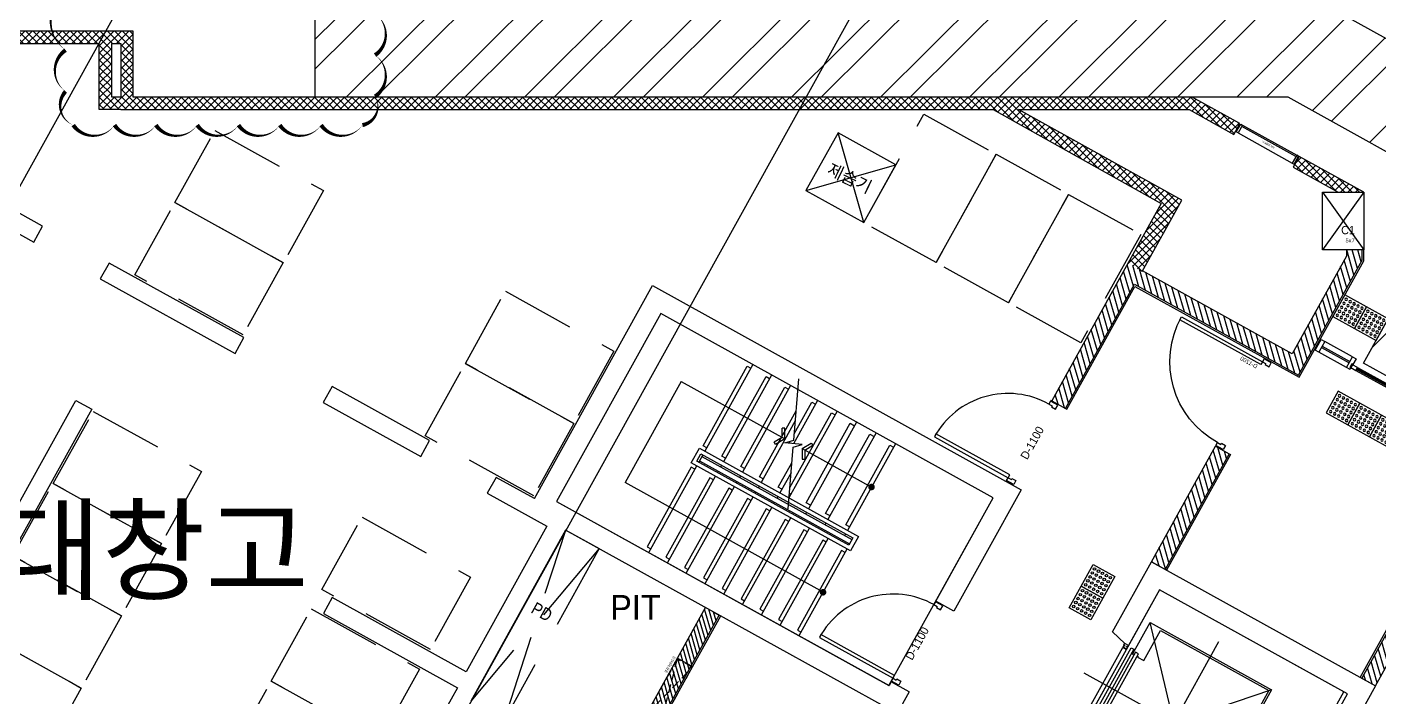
# Model space of a CAD drawing. Header units: millimetres. Extents: x -21000 to 567700, y 435000 to 850800.
# Drawn here: x 410291 to 426651, y 669876 to 677991 of the extents above; entities that cross this region are included whole.
import ezdxf
from ezdxf.enums import TextEntityAlignment as Align
from ezdxf.xclip import XClip

# ---------------------------------------------------------------- set-up
doc = ezdxf.new("R2010")
doc.units = ezdxf.units.MM
doc.header["$LTSCALE"] = 700
doc.header["$XCLIPFRAME"] = 2
for name, pattern in [('AB_Pbase$0$CENTER2', [1.125, 0.75, -0.125, 0.125, -0.125]), ('AB_Pbase$0$HID', [2.3, 1.5, -0.8]), ('AB_Pbase$0$주차장기둥$0$CEN', [62, 60, -1, 0, -1]), ('AUDIT_D_190513103822-5', [2.3, 1.5, -0.8]), ('HIDDEN', [9.525, 6.35, -3.175])]:
    doc.linetypes.add(name, pattern=pattern)
doc.layers.get('0').update_dxf_attribs({"color": 2})
doc.layers.get('Defpoints').update_dxf_attribs({"color": 171})
for name, color, linetype, plot in [('AB_Pbase$0$@지하주차장제외할면적', 210, 'Continuous', False), ('AB_Pbase$0$Defponts', 161, 'Continuous', False), ('AB_Pbase$0$주차장기둥$0$DEFPOINT', 247, 'Continuous', False)]:
    doc.layers.add(name, color=color, linetype=linetype, plot=plot)
for name, color, linetype in [('AB_Pbase$0$DOOR', 4, 'Continuous'), ('AB_Pbase$0$ELE4', 4, 'Continuous'), ('AB_Pbase$0$ELE6', 6, 'Continuous'), ('AB_Pbase$0$ELE8', 8, 'Continuous'), ('AB_Pbase$0$ELE9', 9, 'Continuous'), ('AB_Pbase$0$elev', 6, 'Continuous'), ('AB_Pbase$0$FIN', 6, 'Continuous'), ('AB_Pbase$0$HAT-BR', 5, 'Continuous'), ('AB_Pbase$0$LEAD', 7, 'Continuous'), ('AB_Pbase$0$void', 1, 'AB_Pbase$0$HID'), ('AB_Pbase$0$VOID2', 9, 'AB_Pbase$0$CENTER2'), ('AB_Pbase$0$W3', 6, 'Continuous'), ('AB_Pbase$0$WAL', 3, 'Continuous'), ('AB_Pbase$0$WID', 4, 'Continuous'), ('AB_Pbase$0$WIN', 4, 'Continuous'), ('AB_Pbase$0$WIN1', 1, 'Continuous'), ('AB_Pbase$0$경량벽체 세대창고', 4, 'HIDDEN'), ('AB_Pbase$0$경량벽체 세대창고 모듈', 4, 'HIDDEN'), ('AB_Pbase$0$설비사이즈', 4, 'AUDIT_D_190513103822-5'), ('AB_Pbase$0$점자블럭', 5, 'Continuous'), ('AB_Pbase$0$제습기(세대창고)', 6, 'Continuous'), ('AB_Pbase$0$주차-장애인', 8, 'Continuous'), ('AB_Pbase$0$주차장기둥$0$CEN_P', 244, 'AB_Pbase$0$주차장기둥$0$CEN')]:
    doc.layers.add(name, color=color, linetype=linetype)
doc.styles.add('AB_Pbase$0$돋움', font='')
doc.styles.add('AB_Pbase$0$맑은 고딕', font='')
doc.styles.add('AB_Pbase$0$맑은고딕', font='malgun.ttf')
doc.styles.add('AB_Pbase$0$주차장기둥$0$맑은 고딕', font='')
doc.styles.get('AB_Pbase$0$돋움').set_extended_font_data('Dotum')
doc.styles.get('AB_Pbase$0$맑은 고딕').set_extended_font_data('Dotum')
doc.styles.get('AB_Pbase$0$주차장기둥$0$맑은 고딕').set_extended_font_data('Dotum')

# ---------------------------------------------------------------- blocks, each defined once
blk = doc.blocks.new('AB_Pbase$0$점자블럭')
at = {"layer": 'AB_Pbase$0$점자블럭', "extrusion": (0, 0, -1)}
blk.add_lwpolyline([(0, 0), (300, 0), (300, 300), (0, 300)], close=True, dxfattribs=at)
at = {"layer": 'AB_Pbase$0$점자블럭', "color": 250}
for centre in [(-260, 260), (-260, 205), (-260, 150), (-205, 260), (-205, 205), (-205, 150), (-150, 260), (-150, 205), (-150, 150), (-95, 260), (-95, 205), (-95, 150), (-40, 260), (-40, 205), (-40, 150), (-260, 95), (-260, 40), (-205, 95), (-205, 40), (-150, 95), (-150, 40), (-95, 95), (-95, 40), (-40, 95), (-40, 40)]:
    blk.add_circle(centre, 15, dxfattribs=at)
blk = doc.blocks.new('AB_Pbase$0$자동문 24', base_point=(261519, 88963))
at = {"layer": 'AB_Pbase$0$Defponts'}
for p, q in [((259617, 88218), (259617, 88068)), ((262037, 88218), (262037, 88068)), ((262037, 88218), (262037, 88068))]:
    blk.add_line(p, q, dxfattribs=at)
at = {"layer": 'AB_Pbase$0$ELE9'}
for p, q in [((260062, 88218), (259677, 88218)), ((261082, 88183), (261897, 88183)), ((260062, 88068), (259677, 88068)), ((260177, 88133), (261012, 88133)), ((260177, 88093), (261012, 88093)), ((261082, 88143), (261897, 88143))]:
    blk.add_line(p, q, dxfattribs=at)
at = {"layer": 'AB_Pbase$0$WIN'}
for p, q in [((259677, 88153), (260062, 88153)), ((259677, 88133), (260062, 88133)), ((261012, 88119), (260177, 88119)), ((261012, 88107), (260177, 88107)), ((261012, 88106), (261012, 88125)), ((261082, 88151), (261082, 88170)), ((261897, 88169), (261082, 88169)), ((261897, 88157), (261082, 88157)), ((261897, 88151), (261897, 88170))]:
    blk.add_line(p, q, dxfattribs=at)
for points in [[(259677, 88068), (259627, 88068), (259627, 88218), (259677, 88218)], [(260112, 88138), (260097, 88138), (260097, 88088), (260112, 88088), (260112, 88068), (260062, 88068), (260062, 88218), (260112, 88218)], [(261897, 88143), (261967, 88143), (261967, 88183), (261897, 88183)], [(261977, 88218), (262027, 88218), (262027, 88068), (261977, 88068)], [(261012, 88093), (261082, 88093), (261082, 88133), (261012, 88133)]]:
    blk.add_lwpolyline(points, close=True, dxfattribs=at)
for points in [[(261082, 88143), (261082, 88183), (261012, 88183), (261012, 88143), (261082, 88143)], [(260177, 88093), (260177, 88133), (260107, 88133), (260107, 88093), (260177, 88093)]]:
    blk.add_lwpolyline(points, dxfattribs=at)
at = {"layer": 'AB_Pbase$0$점자블럭', "xscale": -1.000000000000001, "rotation": 179.9999999831855}
for p in [(259917, 88828), (260217, 88828), (260412, 87768), (260712, 87768), (261012, 87768)]:
    blk.add_blockref('AB_Pbase$0$점자블럭', p, dxfattribs=at)
blk = doc.blocks.new('AB_Pbase$0$Door_s_1300', base_point=(595997, -11083))
at = {"layer": 'AB_Pbase$0$Defponts'}
for p, q in [((595987, -11083), (595987, -10983)), ((597207, -11083), (597207, -10983))]:
    blk.add_line(p, q, dxfattribs=at)
at = {"layer": 'AB_Pbase$0$WIN'}
for points in [[(596037, -10983), (596077, -10983), (596077, -9863), (596037, -9863)], [(596052, -11028), (596052, -11083), (595997, -11083), (595997, -10983), (596037, -10983), (596037, -11028)], [(597142, -11028), (597142, -11083), (597197, -11083), (597197, -10983), (597157, -10983), (597157, -11028)]]:
    blk.add_lwpolyline(points, close=True, dxfattribs=at)
at = {"layer": 'AB_Pbase$0$WIN1'}
blk.add_arc((596037, -10983), 1120, 0, 90, dxfattribs=at)
at = {"layer": 'AB_Pbase$0$Defponts', "style": 'AB_Pbase$0$돋움'}
blk.add_text('D-1200', height=50, rotation=90, dxfattribs=at).set_placement((596124, -10844), align=Align.MIDDLE)
blk = doc.blocks.new('AB_Pbase$0$arrow1')
for p, q in [((0, 0), (0.286, 0.501)), ((0, 0), (0.286, -0.501)), ((0.165, 0), (0.41, 0.429)), ((0.165, 0), (0.41, -0.429)), ((0.286, 0.501), (0.41, 0.43)), ((0.286, -0.501), (0.41, -0.43))]:
    blk.add_line(p, q)
blk = doc.blocks.new('AB_Pbase$0$stair-지하1층_(참없음)')
at = {"layer": 'AB_Pbase$0$ELE4'}
for p, q in [((-3355, 2600), (-3355, 1400)), ((-3095, 2600), (-3095, 1400)), ((-2835, 2600), (-2835, 1400)), ((-2575, 2600), (-2575, 1400)), ((-2315, 2600), (-2315, 1400)), ((-2055, 2600), (-2055, 1400)), ((-1795, 2600), (-1795, 1400)), ((-1535, 2600), (-1535, 1400)), ((-1275, 2600), (-1275, 1400)), ((-1275, 1330), (-3350, 1330)), ((-3095, 1350), (-3095, 1330)), ((-2835, 1350), (-2835, 1330)), ((-2575, 1350), (-2575, 1330)), ((-2315, 1350), (-2315, 1330)), ((-2055, 1350), (-2055, 1330)), ((-1795, 1350), (-1795, 1330)), ((-1535, 1350), (-1535, 1330)), ((-1275, 1250), (-1275, 1350)), ((-1275, 1270), (-3350, 1270)), ((-3250, 1250), (-3250, 1270)), ((-3250, 0), (-3250, 1200)), ((-2980, 1250), (-2980, 1270)), ((-2980, 0), (-2980, 1200)), ((-2710, 1250), (-2710, 1270)), ((-2710, 0), (-2710, 1200)), ((-2440, 0), (-2440, 1200)), ((-2315, 1250), (-2315, 1270)), ((-2315, 920), (-2315, 1200)), ((-2055, 1250), (-2055, 1270)), ((-2055, 347), (-2055, 1200)), ((-1795, 1250), (-1795, 1270)), ((-1795, 0), (-1795, 1200)), ((-1535, 1250), (-1535, 1270)), ((-1535, 0), (-1535, 1200)), ((-1275, 0), (-1275, 1200)), ((-2170, 0), (-2170, 600))]:
    blk.add_line(p, q, dxfattribs=at)
at = {"layer": 'AB_Pbase$0$ELE6'}
for points in [[(-3355, 1450), (-3305, 1450), (-3305, 2550), (-3355, 2550)], [(-3095, 1450), (-3045, 1450), (-3045, 2550), (-3095, 2550)], [(-2835, 1450), (-2785, 1450), (-2785, 2550), (-2835, 2550)], [(-2575, 1450), (-2525, 1450), (-2525, 2550), (-2575, 2550)], [(-2315, 1450), (-2265, 1450), (-2265, 2550), (-2315, 2550)], [(-2055, 1450), (-2005, 1450), (-2005, 2550), (-2055, 2550)], [(-1795, 1450), (-1745, 1450), (-1745, 2550), (-1795, 2550)], [(-1535, 1450), (-1485, 1450), (-1485, 2550), (-1535, 2550)], [(-1275, 1450), (-1225, 1450), (-1225, 2550), (-1275, 2550)], [(-3250, 1150), (-3200, 1150), (-3200, 50), (-3250, 50)], [(-2980, 1150), (-2920, 1150), (-2920, 50), (-2980, 50)], [(-2710, 1150), (-2650, 1150), (-2650, 50), (-2710, 50)], [(-2440, 1150), (-2419, 1150)], [(-2315, 1150), (-2265, 1150), (-2265, 809)], [(-2055, 1150), (-2005, 1150), (-2005, 236)], [(-1795, 1150), (-1745, 1150), (-1745, 50), (-1795, 50)], [(-1535, 1150), (-1485, 1150), (-1485, 50), (-1535, 50)], [(-1275, 1150), (-1225, 1150), (-1225, 50), (-1275, 50)], [(-2390, 1085), (-2390, 50), (-2440, 50)], [(-2120, 621), (-2120, 594)], [(-2120, 491), (-2120, 50), (-2170, 50)]]:
    blk.add_lwpolyline(points, dxfattribs=at)
for points in [[(-1200, 1200), (-3400, 1200), (-3400, 1400), (-1200, 1400)], [(-1250, 1250), (-3350, 1250), (-3350, 1350), (-1250, 1350)]]:
    blk.add_lwpolyline(points, close=True, dxfattribs=at)
at = {"layer": 'AB_Pbase$0$LEAD'}
for p, q in [((-3355, 2000), (-615, 2000)), ((-615, 600), (-615, 2000)), ((-2290, 600), (-3250, 600)), ((-615, 600), (-2050, 600))]:
    blk.add_line(p, q, dxfattribs=at)
at = {"layer": 'AB_Pbase$0$LEAD', "const_width": 39.5}
for points in [[(-3355, 1980, -1), (-3355, 2020, -1)], [(-3250, 580, -1), (-3250, 620, -1)]]:
    blk.add_lwpolyline(points, format="xyb", close=True, dxfattribs=at)
at = {"layer": 'AB_Pbase$0$LEAD'}
blk.add_lwpolyline([(-2496, 1320), (-2188, 638), (-2268, 558), (-2072, 642), (-2152, 562), (-1844, -120)], dxfattribs=at)
at = {"layer": 'Defpoints'}
blk.add_lwpolyline([(-4600, 2600), (-4600, 0), (0, 0), (0, 2600)], close=True, dxfattribs=at)
at = {"layer": 'AB_Pbase$0$LEAD', "xscale": 225, "yscale": 225, "zscale": 225, "rotation": 180.0000000066403}
blk.add_blockref('AB_Pbase$0$arrow1', (-2290, 600), dxfattribs=at)
at = {"layer": 'AB_Pbase$0$LEAD', "extrusion": (0, 0, -1), "xscale": 225, "yscale": 225, "zscale": -225, "rotation": 179.9999999933595}
blk.add_blockref('AB_Pbase$0$arrow1', (2050, 600), dxfattribs=at)
blk = doc.blocks.new('AB_Pbase$0$Door_s_1100')
at = {"layer": 'AB_Pbase$0$Defponts'}
for p, q in [((-10, 0), (-10, 100)), ((1110, 0), (1110, 100))]:
    blk.add_line(p, q, dxfattribs=at)
at = {"layer": 'AB_Pbase$0$WIN'}
for points in [[(40, 100), (80, 100), (80, 1120), (40, 1120)], [(55, 55), (55, 0), (0, 0), (0, 100), (40, 100), (40, 55)], [(1045, 55), (1045, 0), (1100, 0), (1100, 100), (1060, 100), (1060, 55)]]:
    blk.add_lwpolyline(points, close=True, dxfattribs=at)
at = {"layer": 'AB_Pbase$0$WIN1'}
blk.add_arc((40, 100), 1020, 0, 90, dxfattribs=at)
at = {"layer": 'AB_Pbase$0$Defponts', "style": 'AB_Pbase$0$돋움'}
blk.add_text('D-1100', height=100, dxfattribs=at).set_placement((550, 50), align=Align.MIDDLE)
blk = doc.blocks.new('AB_Pbase$0$20160212_34980', base_point=(54476081, -70515734))
at = {"layer": 'AB_Pbase$0$WIN', "rotation": 125.1554939794611}
blk.add_blockref('AB_Pbase$0$Door_s_1100', (54476081, -70515734), dxfattribs=at)
blk = doc.blocks.new('AB_Pbase$0$ELEV-24', base_point=(816331, 389936))
at = {"layer": 'AB_Pbase$0$Defponts'}
blk.add_lwpolyline([(817656, 392486), (817656, 389936), (815006, 389936), (815006, 392486)], close=True, dxfattribs=at)
at = {"layer": 'AB_Pbase$0$elev'}
for p, q in [((816331, 391553), (816331, 392794)), ((815801, 392536), (815776, 392536)), ((815801, 392486), (815776, 392486)), ((816831, 392536), (815831, 392536)), ((816831, 392486), (815831, 392486)), ((816861, 392536), (816886, 392536)), ((816861, 392486), (816886, 392486)), ((815406, 390712), (817256, 392394)), ((817256, 390712), (815406, 392394)), ((816331, 392407), (816331, 392447)), ((816331, 392332), (816331, 392372)), ((816331, 391553), (815206, 391553)), ((816331, 391553), (816331, 390312)), ((816331, 391553), (817456, 391553)), ((816881, 390547), (815746, 390547)), ((815846, 390472), (815846, 390622)), ((816816, 390622), (816816, 390472))]:
    blk.add_line(p, q, dxfattribs=at)
for points in [[(815804, 392489), (815828, 392489), (815828, 392533), (815804, 392533), (815804, 392521), (815801, 392521), (815801, 392536), (815831, 392536), (815831, 392486), (815801, 392486), (815801, 392501), (815804, 392501)], [(816858, 392489), (816834, 392489), (816834, 392533), (816858, 392533), (816858, 392521), (816861, 392521), (816861, 392536), (816831, 392536), (816831, 392486), (816861, 392486), (816861, 392501), (816858, 392501)], [(815786, 392407), (816876, 392407), (816876, 392447), (815786, 392447)], [(816866, 392372), (816866, 392332), (815806, 392332), (815806, 392372)], [(815906, 390472), (815906, 390622), (816756, 390622), (816756, 390472)]]:
    blk.add_lwpolyline(points, close=True, dxfattribs=at)
for points in [[(815836, 392382), (815846, 392382), (815846, 392394), (815406, 392394), (815406, 390712), (817256, 390712), (817256, 392394), (816816, 392394), (816816, 392382), (816826, 392382), (816816, 392382)], [(815836, 392322), (815846, 392322), (815846, 392237), (815431, 392237), (815431, 390737), (817231, 390737), (817231, 392237), (816816, 392237), (816816, 392322), (816826, 392322)]]:
    blk.add_lwpolyline(points, dxfattribs=at)
at = {"layer": 'Defpoints'}
for p, q in [((815776, 392536), (815726, 392736)), ((816886, 392536), (816936, 392736)), ((815776, 392486), (815776, 392536)), ((816886, 392536), (816886, 392486))]:
    blk.add_line(p, q, dxfattribs=at)
at = {"layer": 'AB_Pbase$0$Defponts', "style": 'AB_Pbase$0$돋움'}
blk.add_text('24인승', height=75, rotation=180, dxfattribs=at).set_placement((816331, 391553), align=Align.MIDDLE)
blk = doc.blocks.new('AB_Pbase$0$co_110_1_b1_1')
at = {"layer": 'AB_Pbase$0$HAT-BR'}
h = blk.add_hatch(dxfattribs=at)
h.set_pattern_fill('ANSI31', color=256, scale=15)
h.set_pattern_definition([(45, (-400336.016, 264024.476), (-33.6759605, 33.6759605), [])])
h.paths.add_polyline_path([(-2620, 7110), (-1960, 7110), (-1960, 5870), (-2060, 5870), (-2060, 4820), (-3030, 4820), (-3030, 4630), (-2060, 4630), (-2060, 2640), (-250, 2640), (-250, 2830), (-1870, 2830), (-1870, 7110), (-250, 7110), (-250, 7300), (-1250, 7300), (-1250, 7300), (-2620, 7300)])
at = {"layer": 'AB_Pbase$0$void'}
for p, q in [((-2620, 8770), (-250, 9235)), ((-250, 8770), (-2620, 9235)), ((-250, 8770), (-2620, 8770)), ((-1960, 7110), (-3030, 5870)), ((-2837, 6870), (-2060, 5870)), ((-3030, 4630), (-1960, 2100)), ((-2060, 4630), (-2936, 2340)), ((-1960, 2100), (-1960, 2740)), ((-2620, 2100), (-1960, 2100)), ((-250, 415), (-2620, 415)), ((-2620, 415), (-250, -50)), ((-250, 415), (-2620, -50))]:
    blk.add_line(p, q, dxfattribs=at)
at = {"layer": 'AB_Pbase$0$VOID2', "ltscale": 3}
for p, q in [((-2060, 4820), (-3030, 5690)), ((-2060, 5690), (-3030, 4820))]:
    blk.add_line(p, q, dxfattribs=at)
at = {"layer": 'AB_Pbase$0$W3'}
for p, q in [((-1850, 7090), (-250, 7090)), ((-1850, 7090), (-1850, 2850)), ((-250, 2850), (-1850, 2850))]:
    blk.add_line(p, q, dxfattribs=at)
at = {"layer": 'AB_Pbase$0$WAL', "color": 192}
blk.add_line((-250, 9235), (-250, 8770), dxfattribs=at)
at = {"layer": 'AB_Pbase$0$WAL'}
for p, q in [((-2620, 7300), (-250, 7300)), ((-2620, 7110), (-1960, 7110)), ((-1870, 7110), (-1870, 2830)), ((-1870, 7110), (-250, 7110)), ((-2060, 5870), (-2060, 4820)), ((-2060, 5870), (-2060, 5870)), ((-3030, 4820), (-2060, 4820)), ((-3030, 4630), (-2060, 4630)), ((-2060, 4630), (-2060, 2640)), ((-250, 2830), (-1870, 2830)), ((-250, 2640), (-2060, 2640))]:
    blk.add_line(p, q, dxfattribs=at)
blk.add_lwpolyline([(-2060, 5870), (-1960, 5870), (-1960, 7110)], dxfattribs=at)
for p in [(2180, 3150), (2480, 3150)]:
    blk.add_blockref('AB_Pbase$0$점자블럭', p)
at = {"xscale": -1, "rotation": 359.9999999999996}
blk.add_blockref('AB_Pbase$0$ELEV-24', (1275, 50), dxfattribs=at)
at = {"layer": 'AB_Pbase$0$WID', "extrusion": (0, 0, -1), "xscale": -1.000000000000001, "zscale": -1.000000000000001, "rotation": 0.0219042540244672}
blk.add_blockref('AB_Pbase$0$Door_s_1100', (-60, 4800), dxfattribs=at)
at = {"layer": 'AB_Pbase$0$Defponts', "style": 'AB_Pbase$0$돋움', "width": 0.9}
for s, p in [('PD', (-1256, 9007)), ('EPS/TPS', (-2422, 6600)), ('ST', (-2520, 5195)), ('AV/PD', (-2472, 3429)), ('PD', (-1256, 165))]:
    blk.add_text(s, height=150, rotation=269.9781, dxfattribs=at).set_placement(p, align=Align.MIDDLE)
at = {"layer": 'AB_Pbase$0$Defponts', "style": 'AB_Pbase$0$돋움'}
for p in [(-940, 8237), (-1795, 1367)]:
    blk.add_text('PIT', height=300, rotation=298.9781, dxfattribs=at).set_placement(p)
blk = doc.blocks.new('AB_Pbase$0$CON-110-B2F')
for p, q in [((-4935, 11310), (-5155, 11310)), ((-5155, 11310), (-5155, 9455)), ((-4935, 9455), (-4935, 11310)), ((-2700, 10280), (-2920, 10280)), ((-2920, 10280), (-2920, 9455)), ((-2700, 9750), (-2700, 10280)), ((-2700, 9750), (250, 9750)), ((250, 9750), (250, 4650)), ((0, 9500), (-2600, 9500)), ((-2600, 9500), (-2600, 4900)), ((0, 4900), (0, 9500)), ((-5155, 9455), (-5470, 9455)), ((-2920, 9455), (-4935, 9455)), ((-2850, 9235), (-5220, 9235)), ((-2850, 4650), (-2850, 9235)), ((-2550, 4900), (-2600, 4900)), ((-2550, 4650), (-2550, 4900)), ((-1430, 4900), (0, 4900)), ((-1430, 4650), (-1430, 4900)), ((-2550, 4650), (-2850, 4650)), ((250, 4650), (-1430, 4650)), ((-770, 2650), (-720, 2850)), ((-720, 2850), (250, 2850)), ((250, 2850), (250, -250)), ((-770, 2600), (-770, 2650)), ((0, 2600), (-770, 2600)), ((0, 0), (0, 2600)), ((-2600, 0), (0, 0)), ((250, -250), (-2700, -250))]:
    blk.add_line(p, q)
for points in [[(-2700, 17460), (-2920, 17460), (-2920, 16555), (-2700, 16555)], [(-2700, 15635), (-2920, 15635), (-2920, 13770), (-2700, 13770)], [(-7360, 15180), (-4350, 15180), (-4350, 14960), (-7360, 14960)], [(-2700, 12550), (-2920, 12550), (-2920, 11200), (-2700, 11200)]]:
    blk.add_lwpolyline(points, close=True)
blk = doc.blocks.new('AB_Pbase$0$CON-110-B1F')
at = {"rotation": 359.9999999999998}
blk.add_blockref('AB_Pbase$0$CON-110-B2F', (0, 0), dxfattribs=at)
blk = doc.blocks.new('AB_Pbase$0$지하1층 동골조')
at = {"rotation": 60.99999813643059}
blk.add_blockref('AB_Pbase$0$CON-110-B1F', (279323, 29949), dxfattribs=at)
blk = doc.blocks.new('AB_Pbase$0$조적점검800')
at = {"layer": 'AB_Pbase$0$설비사이즈', "linetype": 'Continuous'}
for p, q in [((785, 110), (35, 110)), ((785, 0), (35, 0))]:
    blk.add_line(p, q, dxfattribs=at)
for points in [[(35, 110), (10, 110), (10, 0), (35, 0)], [(785, 0), (35, 0), (35, 20), (785, 20)], [(785, 110), (810, 110), (810, 0), (785, 0)]]:
    blk.add_lwpolyline(points, close=True, dxfattribs=at)
at = {"layer": 'Defpoints', "linetype": 'Continuous'}
for p, q in [((0, 110), (0, 0)), ((820, 110), (820, 0))]:
    blk.add_line(p, q, dxfattribs=at)
at = {"layer": 'Defpoints', "linetype": 'Continuous', "style": 'AB_Pbase$0$맑은고딕', "text_generation_flag": 4}
blk.add_text('조적점검 800', height=21, rotation=180, dxfattribs=at).set_placement((398, 56), align=Align.MIDDLE_CENTER)
blk = doc.blocks.new('AB_Pbase$0$세대창고')
at = {"layer": 'AB_Pbase$0$경량벽체 세대창고', "ltscale": 0.2}
blk.add_lwpolyline([(-290837, 78445), (-291837, 78445), (-291837, 79945), (-290837, 79945)], close=True, dxfattribs=at)
blk = doc.blocks.new('AB_Pbase$0$제습기(세대창고)')
at = {"layer": 'AB_Pbase$0$제습기(세대창고)', "color": 6, "ltscale": 0.2}
for p, q in [((0, 0), (800, 800)), ((0, 800), (800, 0))]:
    blk.add_line(p, q, dxfattribs=at)
blk.add_lwpolyline([(0, 0), (800, 0), (800, 800), (0, 800)], close=True, dxfattribs=at)
at = {"layer": 'AB_Pbase$0$Defponts', "ltscale": 0.2, "style": 'AB_Pbase$0$돋움'}
blk.add_text('제습기', height=150, rotation=273.209, dxfattribs=at).set_placement((298, 688))
blk = doc.blocks.new('AB_Pbase$0$0228_REV.')
at = {"layer": 'AB_Pbase$0$경량벽체 세대창고 모듈'}
for p, rotation in [((840987, 358611), 330.9999981364537), ((826842, 785436), 60.99999813622163), ((841862, 358126), 330.9999981364537), ((842737, 357641), 330.9999981364537), ((826357, 784562), 60.99999813622163), ((409340, 350659), 240.9999981364545), ((408855, 349784), 240.9999981364545), ((825451, 781953), 60.97809292620947), ((824966, 781079), 60.97809292620947), ((407605, 347922), 240.9999981364545), ((824481, 780204), 60.97809292620947), ((406990, 346811), 240.9999981364545), ((823996, 779330), 60.97809292620947), ((406505, 345936), 240.9999981364545)]:
    blk.add_blockref('AB_Pbase$0$세대창고', p, dxfattribs=dict(at, rotation=rotation))
at = {"layer": 'AB_Pbase$0$제습기(세대창고)', "color": 6, "rotation": 60.99999825322722}
blk.add_blockref('AB_Pbase$0$제습기(세대창고)', (623772, 568706), dxfattribs=at)
blk = doc.blocks.new('AB_Pbase$0$주차장기둥$0$cen 2bl 지하')
at = {"layer": 'AB_Pbase$0$주차장기둥$0$CEN_P', "color": 5}
for p, q in [((53414, 167680), (53414, 259016)), ((61214, 186872), (61214, 258987))]:
    blk.add_line(p, q, dxfattribs=at)
blk = doc.blocks.new('AB_Pbase$0$주차장기둥$0$p기둥 5x7')
blk.add_lwpolyline([(-250, 350), (250, 350), (250, -350), (-250, -350)], close=True)
at = {"layer": 'AB_Pbase$0$주차장기둥$0$DEFPOINT'}
for p, q in [((250, 350), (-250, -350)), ((-250, 350), (250, -350))]:
    blk.add_line(p, q, dxfattribs=at)
at = {"layer": 'AB_Pbase$0$주차장기둥$0$DEFPOINT', "color": 6, "style": 'AB_Pbase$0$주차장기둥$0$맑은 고딕'}
for s, height, p in [('C1', 100, (-24, -160)), ('5x7', 50, (29, -259))]:
    blk.add_text(s, height=height, rotation=0, dxfattribs=at).set_placement(p)
blk = doc.blocks.new('AB_Pbase$0$주차장기둥')
for name, p, rotation in [('AB_Pbase$0$주차장기둥$0$cen 2bl 지하', (36992, -11667), 1.99999810188403), ('AB_Pbase$0$주차장기둥$0$p기둥 5x7', (96693, 216376), 30.99999996544385)]:
    blk.add_blockref(name, p, dxfattribs=dict(rotation=rotation))
blk = doc.blocks.new('AB_Pbase$0$실명')
at = {"layer": 'AB_Pbase$0$Defponts', "style": 'AB_Pbase$0$돋움'}
blk.add_text('세대창고', height=1000, rotation=359.9315, dxfattribs=at).set_placement((432206, -159181), align=Align.MIDDLE)
blk = doc.blocks.new('AB_Pbase$0$장애인주차구획통로_1')
at = {"layer": 'AB_Pbase$0$ELE8'}
h = blk.add_hatch(dxfattribs=at)
h.set_pattern_fill('ANSI32', color=256, scale=80)
h.set_pattern_definition([(45, (-28406.3, -694336.9), (-538.8154, 538.8154), []), (45, (-28047.1, -694336.9), (-538.8154, 538.8154), [])])
h.paths.add_polyline_path([(399791, -17291), (399791, -17291), (397455, -15996), (385374, -15996), (385374, -17196), (397144, -17196), (399209, -18341), (398059, -20416), (399109, -20998), (399887, -19594), (400455, -19909), (401037, -18860), (400469, -18544), (400841, -17873)])
at = {"layer": 'AB_Pbase$0$주차-장애인', "color": 6, "elevation": 0}
blk.add_lwpolyline([(400455, -19909), (399887, -19594), (399109, -20998), (398059, -20416), (399209, -18341), (397144, -17196), (385374, -17196), (385374, -15996), (397455, -15996), (400841, -17873), (400469, -18544), (401037, -18860), (400455, -19909), (399887, -19594)], dxfattribs=at)
blk = doc.blocks.new('AB_Pbase$0$A$C70305FF0')
at = {"layer": 'AB_Pbase$0$WIN1', "color": 1, "linetype": 'AB_Pbase$0$HID', "ltscale": 0.1}
for p, q in [((181, 615), (79, 431)), ((880, 227), (181, 615)), ((181, 615), (778, 44)), ((79, 431), (778, 44)), ((880, 227), (79, 431)), ((778, 44), (880, 227))]:
    blk.add_line(p, q, dxfattribs=at)
at = {"layer": 'Defpoints'}
for p, q in [((172, 620), (70, 436)), ((889, 222), (787, 39))]:
    blk.add_line(p, q, dxfattribs=at)
at = {"layer": 'Defpoints', "style": 'AB_Pbase$0$맑은 고딕', "oblique": 0, "width": 0.9}
blk.add_text('점검구(8x12)', height=30, rotation=331, dxfattribs=at).set_placement((809, 313), align=Align.MIDDLE_CENTER)
blk = doc.blocks.new('AB_Pbase')
at = {"layer": 'AB_Pbase$0$ELE8'}
h = blk.add_hatch(dxfattribs=at)
h.set_pattern_fill('NET', color=256, scale=20, angle=45)
h.set_pattern_definition([(45, (423786.61, 675028.52), (-44.90128, 44.90128), []), (135, (423786.61, 675028.52), (-44.90128, -44.90128), [])])
h.paths.add_polyline_path([(443130, 687050), (442586, 686069), (442717, 685996), (443261, 686978)])
h.paths.add_polyline_path([(441575, 685668), (441706, 685596), (441260, 684791), (441129, 684864)])
h.paths.add_polyline_path([(440577, 683867), (440708, 683794), (440116, 682727), (439985, 682800)])
h.paths.add_polyline_path([(439116, 691250), (439266, 691167), (439266, 689991), (439116, 689991)])
h.paths.add_polyline_path([(439116, 689141), (439266, 689141), (439266, 689291), (439116, 689291)])
h.paths.add_polyline_path([(439116, 688321), (439266, 688321), (439266, 684764), (440649, 683998), (440577, 683867), (439266, 684593), (439266, 681503), (440577, 683867), (439116, 681233), (439116, 684676)])
h.paths.add_polyline_path([(424896, 676690), (424969, 676821), (424392, 677141), (411576, 677141), (411576, 677941), (409017, 677941), (408934, 677791), (411166, 677791), (411166, 676991), (413566, 676991), (421981, 676991), (424014, 675852), (423612, 675125), (423787, 675029), (424267, 675895), (422290, 676991), (424353, 676991)])
h.paths.add_polyline_path([(425686, 676423), (425614, 676292), (426157, 675991), (426466, 675991)])
h.paths.add_polyline_path([(433766, 692161), (433916, 692161), (433916, 694841), (433766, 694841)])
h.paths.add_polyline_path([(433916, 690191), (433766, 690191), (433766, 689991), (433916, 689991)])
h.paths.add_polyline_path([(434449, 681392), (432655, 678156), (433836, 677502), (433763, 677371), (432451, 678098), (434317, 681465), (434266, 681493), (434266, 681665), (435702, 680869), (435629, 680738)])
h.paths.add_polyline_path([(429966, 676462), (430116, 676733), (430116, 682091), (432246, 682091), (432246, 682091), (432246, 682241), (429966, 682241)])
h.paths.add_polyline_path([(411316, 677141), (411426, 677141), (411426, 677791), (411316, 677791)], flags=16)
h.paths.add_polyline_path([(439266, 683423), (439116, 683423), (439116, 684243), (439266, 684243)], flags=17)
at = {"layer": 'AB_Pbase$0$HAT-BR'}
h = blk.add_hatch(dxfattribs=at)
h.set_pattern_fill('ANSI31', color=256, scale=20, angle=61)
h.paths.add_polyline_path([(422857, 673372), (423691, 674876), (425676, 673775), (426446, 675165), (426446, 675291), (426256, 675291), (426256, 675215), (425602, 674034), (423617, 675134), (422691, 673464)])
h = blk.add_hatch(dxfattribs=at)
h.set_pattern_fill('ANSI31', color=256, scale=20, angle=61)
h.set_pattern_definition([(105.999998, (-80010.085, 0), (-61.0401183, -17.50297), [])])
h.paths.add_polyline_path([(428589, 673584), (428729, 673838), (428563, 673930), (426442, 670104), (426608, 670012), (428496, 673418), (429695, 672754), (429787, 672920)])
h = blk.add_hatch(dxfattribs=at)
h.set_pattern_fill('ANSI31', color=256, scale=20, angle=61)
h.paths.add_polyline_path([(423897, 671515), (424672, 672914), (424839, 672822), (424063, 671422)])
at = {"layer": 'AB_Pbase$0$FIN', "elevation": 0}
for points in [[(422857, 673372), (422874, 673362), (423698, 674849), (425684, 673748), (426466, 675160), (426466, 675291)], [(424839, 672822), (424856, 672812), (424080, 671413)]]:
    blk.add_lwpolyline(points, dxfattribs=at)
at = {"layer": 'AB_Pbase$0$FIN'}
blk.add_lwpolyline([(426424, 670113), (428555, 673957), (428590, 673938)], dxfattribs=at)
at = {"layer": 'AB_Pbase$0$WAL'}
for p, q in [((411166, 676991), (411166, 677791)), ((411316, 677141), (411316, 677791)), ((411426, 677141), (411316, 677141)), ((411426, 676991), (411166, 676991))]:
    blk.add_line(p, q, dxfattribs=at)
for points in [[(423787, 675029), (424267, 675895), (422290, 676991), (424353, 676991), (424896, 676690), (424969, 676821), (424392, 677141), (411576, 677141), (411576, 677941), (409017, 677941), (408934, 677791), (411166, 677791)], [(411316, 677791), (411426, 677791), (411426, 677141)], [(411426, 676991), (421981, 676991), (424014, 675852), (423612, 675125)], [(418589, 670912), (418668, 670868)]]:
    blk.add_lwpolyline(points, dxfattribs=at)
for points in [[(425686, 676423), (425614, 676292), (426157, 675991), (426466, 675991), (425686, 676423)], [(428589, 673584), (428729, 673838), (428563, 673930), (426442, 670104), (426608, 670012), (428496, 673418), (429695, 672754), (429787, 672920)]]:
    blk.add_lwpolyline(points, close=True, dxfattribs=at)
at = {"layer": 'AB_Pbase$0$WAL', "elevation": 0}
for points in [[(423617, 675134), (422691, 673464), (422857, 673372), (423691, 674876), (425676, 673775), (426446, 675165), (426446, 675291), (426256, 675291), (426256, 675215), (425602, 674034), (423791, 675037)], [(423897, 671515), (424672, 672914), (424839, 672822), (424063, 671422), (423897, 671515)]]:
    blk.add_lwpolyline(points, dxfattribs=at)
for name, p, rotation in [('AB_Pbase$0$주차장기둥', (231893, 539971), 329.0000000345588), ('AB_Pbase$0$0228_REV.', (-203355, 106916), 359.9999999999992), ('AB_Pbase$0$지하1층 동골조', (146945, 639965), 359.9999999999994), ('AB_Pbase$0$실명', (-21011, 830850), 359.9999999999999)]:
    blk.add_blockref(name, p, dxfattribs=dict(rotation=rotation))
ref = blk.add_blockref('AB_Pbase$0$장애인주차구획통로_1', (28406, 694337), dxfattribs=dict(rotation=359.9999999999999))
XClip(ref).set_block_clipping_path([(-28406.3348484063, -694336.9095073047), (465439.3839524707, 145612.4817902463)])
at = {"layer": 'AB_Pbase$0$@지하주차장제외할면적', "rotation": 90}
blk.add_blockref('AB_Pbase$0$A$C70305FF0', (418385, 669459), dxfattribs=at)
at = {"layer": 'AB_Pbase$0$DOOR', "rotation": 150.9999981364547}
blk.add_blockref('AB_Pbase$0$조적점검800', (425686, 676423), dxfattribs=at)
at = {"layer": 'AB_Pbase$0$ELE4', "rotation": 150.9999981364547}
blk.add_blockref('AB_Pbase$0$stair-지하1층_(참없음)', (417959, 674520), dxfattribs=at)
at = {"layer": 'AB_Pbase$0$WAL'}
for name, p, rotation in [('AB_Pbase$0$co_110_1_b1_1', (425008, 667640), 60.99999813644301), ('AB_Pbase$0$20160212_34980', (422231, 672449), 295.8445041570652)]:
    blk.add_blockref(name, p, dxfattribs=dict(at, rotation=rotation))
at = {"layer": 'AB_Pbase$0$WIN', "rotation": 330.9999981364547}
blk.add_blockref('AB_Pbase$0$자동문 24', (427967, 673942), dxfattribs=at)
at = {"layer": 'AB_Pbase$0$WIN', "xscale": -0.9999999999999987, "rotation": 60.99999813644301}
blk.add_blockref('AB_Pbase$0$Door_s_1300', (425347, 673924), dxfattribs=at)

msp = doc.modelspace()

# ---------------------------------------------------------------- block references
ref = msp.add_blockref('AB_Pbase', (0, 0))
XClip(ref).set_block_clipping_path([(-0.000000015, 445500.0000000148), (493845.7187941075, 839949.3912975936)])

# ---------------------------------------------------------------- next in the draw order: linework, layer by layer
at = {"layer": 'Defpoints'}
msp.add_lwpolyline([(410758, 678405, 0, 50, -0.520567), (411258, 678405, 0, 50, -0.520567), (411758, 678405, 0, 50, -0.520567), (412258, 678405, 0, 50, -0.520567), (412758, 678405, 0, 50, -0.520567), (413258, 678405, 0, 50, -0.520567), (413758, 678405, 0, 50, -0.520567), (414258, 678405, 0, 50, -0.520567), (414503, 678150, 0, 50, -0.520567), (414503, 677650, 0, 50, -0.520567), (414503, 677150, 0, 50, -0.520567), (414350, 676803, 0, 50, -0.520567), (413850, 676803, 0, 50, -0.520567), (413350, 676803, 0, 50, -0.520567), (412850, 676803, 0, 50, -0.520567), (412350, 676803, 0, 50, -0.520567), (411850, 676803, 0, 50, -0.520567), (411350, 676803, 0, 50, -0.520567), (410850, 676803, 0, 50, -0.520567), (410758, 677211, 0, 50, -0.520567), (410758, 677711, 0, 50, -0.520567)], format="xyseb", close=True, dxfattribs=at)

doc.saveas('drawing.dxf')
